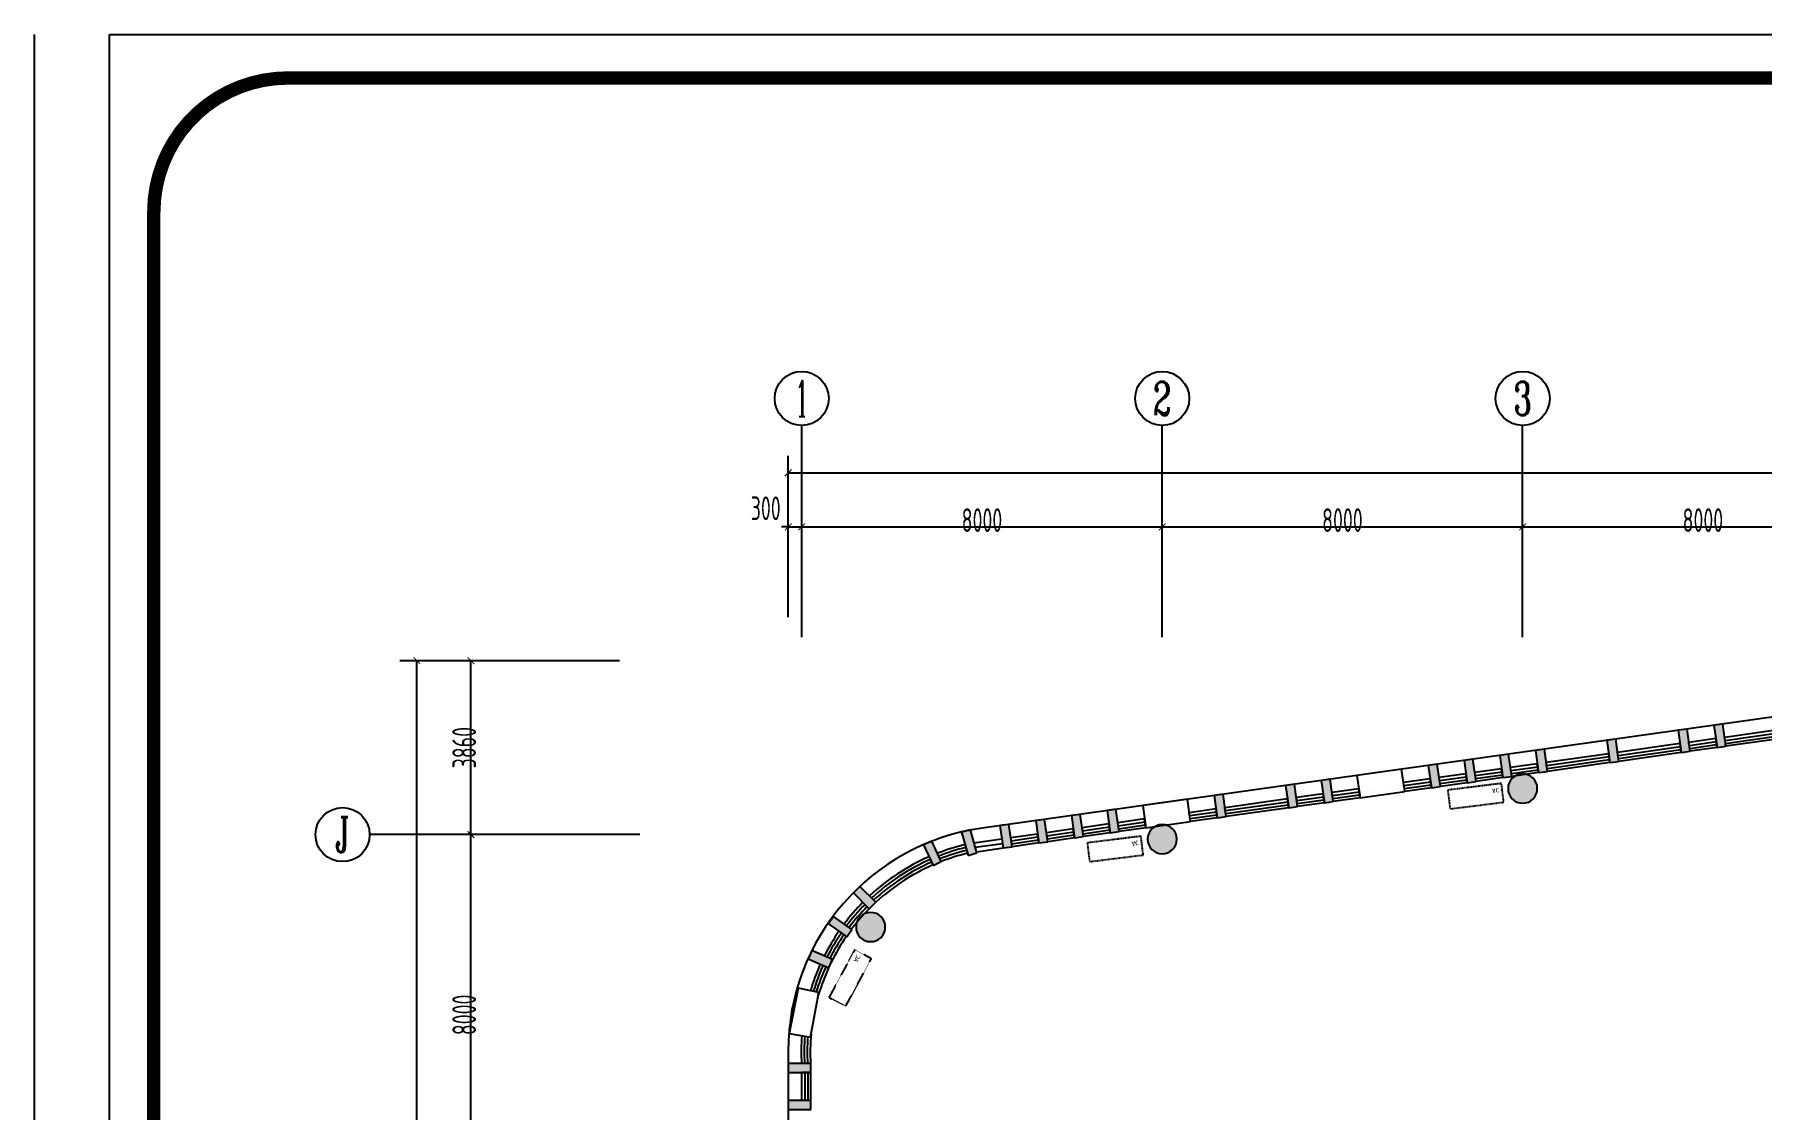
# Model space of a CAD drawing. Header units: inches. Extents: x 871252 to 1312932, y -88801 to 86720.
# Drawn here: x 1206975 to 1245302, y 58647 to 82506 of the extents above; entities that cross this region are included whole.
import ezdxf
from ezdxf.enums import TextEntityAlignment as Align

# ---------------------------------------------------------------- set-up
doc = ezdxf.new("R2010")
doc.units = ezdxf.units.IN
doc.header["$MEASUREMENT"] = 0
doc.linetypes.add('DASH', pattern=[0.35, 0.25, -0.1])
for name, color, linetype in [('AXIS', 3, 'Continuous'), ('AXIS_TEXT', 7, 'Continuous'), ('COLUMN', 6, 'Continuous'), ('CURTWALL', 4, 'Continuous'), ('PUB_HATCH', 8, 'Continuous'), ('STAIR', 6, 'Continuous'), ('WALL', 7, 'Continuous'), ('WINDOW', 3, 'Continuous'), ('外框', 7, 'Continuous'), ('空调', 205, 'Continuous')]:
    doc.layers.add(name, color=color, linetype=linetype)
doc.styles.add('_TCH_AXIS', font='COMPLEX', dxfattribs={"bigfont": 'GBCBIG'})
doc.styles.add('_TCH_DIM_T3', font='TSSDENG', dxfattribs={"width": 0.64, "bigfont": 'TSSDCHN'})
doc.styles.add('COMPLEX', font='stylu.ttf')
doc.styles.add('HZ-1', font='MingLiU.ttf', dxfattribs={"width": 0.8})
doc.dimstyles.new('_TCH_ARCH&&150', dxfattribs={"dimtxt": 525, "dimasz": 150, "dimexe": 375, "dimexo": 450, "dimgap": 150, "dimtad": 1, "dimdec": 0, "dimzin": 0, "dimdsep": 46, "dimtxsty": '_TCH_DIM_T3', "dimblk": 'ARCHTICK', "dimcen": 0.09, "dimclrt": 7, "dimazin": 2, "dimtfac": 1, "dimtdec": 0, "dimtix": 1, "dimtmove": 2, "dimatfit": 3, "dimfxl": 0, "dimtolj": 1, "dimtzin": 0, "dimarcsym": 0})

# ---------------------------------------------------------------- blocks, each defined once
blk = doc.blocks.new('vhjkghkghkl')
at = {"layer": '空调', "linetype": 'DASH', "ltscale": 0.3}
blk.add_lwpolyline([(134071, 540199), (134071, 539779), (132871, 539779), (132871, 540199), (134071, 540199)], close=True, dxfattribs=at)
at = {"layer": '空调', "linetype": 'DASH', "ltscale": 0.3, "style": 'HZ-1'}
blk.add_text('AC', height=100, dxfattribs=at).set_placement((133846, 539867))
blk = doc.blocks.new('_ArchTick')
at = {"color": 0, "linetype": 'ByBlock', "const_width": 0.15}
blk.add_lwpolyline([(-0.5, -0.5), (0.5, 0.5)], dxfattribs=at)
blk = doc.blocks.new('*D49')
at = {"layer": 'AXIS', "color": 0, "lineweight": -2, "transparency": 16777216}
for p, q in [((1223702, 69577), (1223702, 71953)), ((1224002, 69577), (1224002, 71953)), ((1223702, 71578), (1223552, 71578)), ((1223702, 71578), (1224002, 71578)), ((1224002, 71578), (1224152, 71578))]:
    blk.add_line(p, q, dxfattribs=at)
at = {"layer": 'Defpoints', "color": 0, "transparency": 16777216}
for p in [(1224002, 71578), (1223702, 69127), (1224002, 69127)]:
    blk.add_point(p, dxfattribs=at)
at = {"layer": 'AXIS', "color": 0, "lineweight": -2, "transparency": 16777216, "xscale": 150, "yscale": 150, "zscale": 150}
blk.add_blockref('_ArchTick', (1223702, 71578), dxfattribs=at)
at = {"layer": 'AXIS', "color": 0, "lineweight": -2, "transparency": 16777216, "xscale": 150, "yscale": 150, "zscale": 150, "rotation": 180}
blk.add_blockref('_ArchTick', (1224002, 71578), dxfattribs=at)
at = {"layer": 'AXIS', "color": 7, "transparency": 16777216, "insert": (1223203, 71991), "char_height": 525, "attachment_point": 5, "style": '_TCH_DIM_T3'}
blk.add_mtext('\\A1;300', dxfattribs=at)
blk = doc.blocks.new('*D50')
at = {"layer": 'AXIS', "color": 0, "lineweight": -2, "transparency": 16777216}
for p, q in [((1224002, 69577), (1224002, 71953)), ((1232002, 69577), (1232002, 71953)), ((1224002, 71578), (1232002, 71578))]:
    blk.add_line(p, q, dxfattribs=at)
at = {"layer": 'Defpoints', "color": 0, "transparency": 16777216}
for p in [(1232002, 71578), (1224002, 69127), (1232002, 69127)]:
    blk.add_point(p, dxfattribs=at)
at = {"layer": 'AXIS', "color": 0, "lineweight": -2, "transparency": 16777216, "xscale": 150, "yscale": 150, "zscale": 150, "rotation": 180}
blk.add_blockref('_ArchTick', (1224002, 71578), dxfattribs=at)
at = {"layer": 'AXIS', "color": 0, "lineweight": -2, "transparency": 16777216, "xscale": 150, "yscale": 150, "zscale": 150}
blk.add_blockref('_ArchTick', (1232002, 71578), dxfattribs=at)
at = {"layer": 'AXIS', "color": 7, "transparency": 16777216, "insert": (1228002, 71728), "char_height": 525, "attachment_point": 5, "style": '_TCH_DIM_T3'}
blk.add_mtext('\\A1;8000', dxfattribs=at)
blk = doc.blocks.new('*D51')
at = {"layer": 'AXIS', "color": 0, "lineweight": -2, "transparency": 16777216}
for p, q in [((1232002, 69577), (1232002, 71953)), ((1240002, 69577), (1240002, 71953)), ((1232002, 71578), (1240002, 71578))]:
    blk.add_line(p, q, dxfattribs=at)
at = {"layer": 'Defpoints', "color": 0, "transparency": 16777216}
for p in [(1240002, 71578), (1232002, 69127), (1240002, 69127)]:
    blk.add_point(p, dxfattribs=at)
at = {"layer": 'AXIS', "color": 0, "lineweight": -2, "transparency": 16777216, "xscale": 150, "yscale": 150, "zscale": 150, "rotation": 180}
blk.add_blockref('_ArchTick', (1232002, 71578), dxfattribs=at)
at = {"layer": 'AXIS', "color": 0, "lineweight": -2, "transparency": 16777216, "xscale": 150, "yscale": 150, "zscale": 150}
blk.add_blockref('_ArchTick', (1240002, 71578), dxfattribs=at)
at = {"layer": 'AXIS', "color": 7, "transparency": 16777216, "insert": (1236002, 71728), "char_height": 525, "attachment_point": 5, "style": '_TCH_DIM_T3'}
blk.add_mtext('\\A1;8000', dxfattribs=at)
blk = doc.blocks.new('*D52')
at = {"layer": 'AXIS', "color": 0, "lineweight": -2, "transparency": 16777216}
for p, q in [((1240002, 69577), (1240002, 71953)), ((1248002, 69577), (1248002, 71953)), ((1240002, 71578), (1248002, 71578))]:
    blk.add_line(p, q, dxfattribs=at)
at = {"layer": 'Defpoints', "color": 0, "transparency": 16777216}
for p in [(1248002, 71578), (1240002, 69127), (1248002, 69127)]:
    blk.add_point(p, dxfattribs=at)
at = {"layer": 'AXIS', "color": 0, "lineweight": -2, "transparency": 16777216, "xscale": 150, "yscale": 150, "zscale": 150, "rotation": 180}
blk.add_blockref('_ArchTick', (1240002, 71578), dxfattribs=at)
at = {"layer": 'AXIS', "color": 0, "lineweight": -2, "transparency": 16777216, "xscale": 150, "yscale": 150, "zscale": 150}
blk.add_blockref('_ArchTick', (1248002, 71578), dxfattribs=at)
at = {"layer": 'AXIS', "color": 7, "transparency": 16777216, "insert": (1244002, 71728), "char_height": 525, "attachment_point": 5, "style": '_TCH_DIM_T3'}
blk.add_mtext('\\A1;8000', dxfattribs=at)
blk = doc.blocks.new('*D58')
at = {"layer": 'AXIS', "color": 0, "lineweight": -2, "transparency": 16777216}
for p, q in [((1223702, 69577), (1223702, 73153)), ((1277302, 69577), (1277302, 73153)), ((1223702, 72778), (1277302, 72778))]:
    blk.add_line(p, q, dxfattribs=at)
at = {"layer": 'Defpoints', "color": 0, "transparency": 16777216}
for p in [(1277302, 72778), (1223702, 69127), (1277302, 69127)]:
    blk.add_point(p, dxfattribs=at)
at = {"layer": 'AXIS', "color": 0, "lineweight": -2, "transparency": 16777216, "xscale": 150, "yscale": 150, "zscale": 150, "rotation": 180}
blk.add_blockref('_ArchTick', (1223702, 72778), dxfattribs=at)
at = {"layer": 'AXIS', "color": 0, "lineweight": -2, "transparency": 16777216, "xscale": 150, "yscale": 150, "zscale": 150}
blk.add_blockref('_ArchTick', (1277302, 72778), dxfattribs=at)
at = {"layer": 'AXIS', "color": 7, "transparency": 16777216, "insert": (1250502, 72928), "char_height": 525, "attachment_point": 5, "style": '_TCH_DIM_T3'}
blk.add_mtext('\\A1;53600', dxfattribs=at)
blk = doc.blocks.new('*D64')
at = {"layer": 'AXIS', "color": 0, "lineweight": -2, "transparency": 16777216}
for p, q in [((1219961, 64747), (1216286, 64747)), ((1216661, 56747), (1216661, 64747)), ((1219961, 56747), (1216286, 56747))]:
    blk.add_line(p, q, dxfattribs=at)
at = {"layer": 'Defpoints', "color": 0, "transparency": 16777216}
for p in [(1216661, 64747), (1220411, 64747), (1220411, 56747)]:
    blk.add_point(p, dxfattribs=at)
at = {"layer": 'AXIS', "color": 0, "lineweight": -2, "transparency": 16777216, "xscale": 150, "yscale": 150, "zscale": 150}
for p, rotation in [((1216661, 64747), 90), ((1216661, 56747), 270)]:
    blk.add_blockref('_ArchTick', p, dxfattribs=dict(at, rotation=rotation))
at = {"layer": 'AXIS', "color": 7, "transparency": 16777216, "insert": (1216511, 60747), "char_height": 525, "attachment_point": 5, "rotation": 90, "style": '_TCH_DIM_T3'}
blk.add_mtext('\\A1;8000', dxfattribs=at)
blk = doc.blocks.new('*D65')
at = {"layer": 'AXIS', "color": 0, "lineweight": -2, "transparency": 16777216}
for p, q in [((1219961, 68608), (1216286, 68608)), ((1216661, 64747), (1216661, 68608)), ((1219961, 64747), (1216286, 64747))]:
    blk.add_line(p, q, dxfattribs=at)
at = {"layer": 'Defpoints', "color": 0, "transparency": 16777216}
for p in [(1216661, 68608), (1220411, 68608), (1220411, 64747)]:
    blk.add_point(p, dxfattribs=at)
at = {"layer": 'AXIS', "color": 0, "lineweight": -2, "transparency": 16777216, "xscale": 150, "yscale": 150, "zscale": 150}
for p, rotation in [((1216661, 68608), 90), ((1216661, 64747), 270)]:
    blk.add_blockref('_ArchTick', p, dxfattribs=dict(at, rotation=rotation))
at = {"layer": 'AXIS', "color": 7, "transparency": 16777216, "insert": (1216511, 66678), "char_height": 525, "attachment_point": 5, "rotation": 90, "style": '_TCH_DIM_T3'}
blk.add_mtext('\\A1;3860', dxfattribs=at)
blk = doc.blocks.new('*D66')
at = {"layer": 'AXIS', "color": 0, "lineweight": -2, "transparency": 16777216}
for p, q in [((1219961, 68608), (1215086, 68608)), ((1215461, 24447), (1215461, 68608)), ((1219961, 24447), (1215086, 24447))]:
    blk.add_line(p, q, dxfattribs=at)
at = {"layer": 'Defpoints', "color": 0, "transparency": 16777216}
for p in [(1215461, 68608), (1220411, 68608), (1220411, 24447)]:
    blk.add_point(p, dxfattribs=at)
at = {"layer": 'AXIS', "color": 0, "lineweight": -2, "transparency": 16777216, "xscale": 150, "yscale": 150, "zscale": 150}
for p, rotation in [((1215461, 68608), 90), ((1215461, 24447), 270)]:
    blk.add_blockref('_ArchTick', p, dxfattribs=dict(at, rotation=rotation))
at = {"layer": 'AXIS', "color": 7, "transparency": 16777216, "insert": (1215311, 46528), "char_height": 525, "attachment_point": 5, "rotation": 90, "style": '_TCH_DIM_T3'}
blk.add_mtext('\\A1;44160', dxfattribs=at)
blk = doc.blocks.new('$TCHSYS$WIN2D')
for p, q in [((-0.5, 0.5), (0.5, 0.5)), ((-0.5, 0.5), (-0.5, -0.5)), ((0.5, 0.5), (0.5, -0.5)), ((0.5, 0.167), (-0.5, 0.167)), ((0.5, -0.167), (-0.5, -0.167)), ((-0.5, -0.5), (0.5, -0.5))]:
    blk.add_line(p, q)
blk = doc.blocks.new('_AXISO')
blk.add_circle((0, 0), 0.5)
at = {"layer": 'AXIS_TEXT', "style": 'COMPLEX', "width": 1.041667}
blk.add_attdef('A', text='', height=0.56, dxfattribs=at).set_placement((-0.25, -0.28), (0.25, -0.28), align=Align.FIT)

msp = doc.modelspace()

# ---------------------------------------------------------------- hatches: boundary and pattern name
at = {"layer": 'PUB_HATCH'}
for points in [[(1243721.8, 66596.3), (1243652.2, 67091.5), (1243454.2, 67063.6), (1243523.8, 66568.5)], [(1244514, 66707.7), (1244444.4, 67202.8), (1244246.4, 67175), (1244316, 66679.8)], [(1242137.4, 66373.7), (1242067.8, 66868.8), (1241869.8, 66841), (1241939.3, 66345.8)], [(1238176.3, 65817), (1238106.7, 66312.1), (1237908.7, 66284.3), (1237978.3, 65789.1)], [(1238968.5, 65928.3), (1238898.9, 66423.4), (1238700.9, 66395.6), (1238770.5, 65900.5)], [(1239760.7, 66039.6), (1239691.2, 66534.8), (1239493.1, 66506.9), (1239562.7, 66011.8)], [(1240553, 66151), (1240483.4, 66646.1), (1240285.3, 66618.3), (1240354.9, 66123.1)], [(1235799.7, 65482.9), (1235730.1, 65978.1), (1235532, 65950.2), (1235601.6, 65455.1)], [(1240327.2, 65770.6, 1), (1239677.2, 65770.6, 1)], [(1233423, 65148.9), (1233353.4, 65644.1), (1233155.4, 65616.2), (1233225, 65121.1)], [(1235007.5, 65371.6), (1234937.9, 65866.7), (1234739.8, 65838.9), (1234809.4, 65343.8)], [(1230254.4, 64702.3), (1230184.8, 65197.4), (1229986.7, 65169.6), (1230056.3, 64674.4)], [(1231046.4, 64814.9), (1230976.8, 65310.1), (1230778.7, 65282.2), (1230848.3, 64787.1)], [(1227885.4, 64340), (1227744.5, 64855.1), (1227551.6, 64802.4), (1227692.5, 64287.2)], [(1228669.9, 64479.6), (1228600.3, 64974.7), (1228402.3, 64946.9), (1228471.9, 64451.8)], [(1229462.1, 64590.9), (1229392.6, 65086.1), (1229194.5, 65058.2), (1229264.1, 64563.1)], [(1232327.2, 64646.3, 1), (1231677.2, 64646.3, 1)], [(1226704.2, 64523.1), (1226917.8, 64064.7), (1227099.1, 64149.2), (1226887.1, 64604)], [(1225148.5, 63454.6), (1225501.2, 63103.9), (1225643.5, 63245.6), (1225292.7, 63599.7)], [(1224592.8, 62764.7), (1225001.2, 62480.6), (1225116.6, 62644.9), (1224709.7, 62932.7)], [(1225857.4, 62696.7, 1), (1225207.4, 62696.7, 1)], [(1224144.6, 61987.5), (1224600.5, 61788.7), (1224681.7, 61972.3), (1224226.3, 62175.1)], [(1223702.7, 59466.7), (1224202.7, 59466.7), (1224202.7, 59666.7), (1223702.7, 59666.7)], [(1223702.2, 58647.4), (1224202.2, 58647.4), (1224202.2, 58847.4), (1223702.2, 58847.4)]]:
    msp.add_hatch(color=256, dxfattribs=at).paths.add_polyline_path(points)

# ---------------------------------------------------------------- linework, layer by layer
at = {"layer": 'AXIS'}
for p, q in [((1224002.2, 69127.2), (1224002.2, 73828.4)), ((1232002.2, 69127.2), (1232002.2, 73828.4)), ((1240002.2, 69127.2), (1240002.2, 73828.4)), ((1220411.4, 64747.4), (1214411.4, 64747.4))]:
    msp.add_line(p, q, dxfattribs=at)
at = {"layer": 'COLUMN'}
for p, q in [((1243652.2, 67091.5), (1243454.2, 67063.6)), ((1243721.8, 66596.3), (1243652.2, 67091.5)), ((1244444.4, 67202.8), (1244246.4, 67175)), ((1244246.4, 67175), (1244316, 66679.8)), ((1244514, 66707.7), (1244444.4, 67202.8)), ((1242067.8, 66868.8), (1241869.8, 66841)), ((1241869.8, 66841), (1241939.3, 66345.8)), ((1242137.4, 66373.7), (1242067.8, 66868.8)), ((1243454.2, 67063.6), (1243523.8, 66568.5)), ((1244316, 66679.8), (1244514, 66707.7)), ((1238106.7, 66312.1), (1237908.7, 66284.3)), ((1238176.3, 65817), (1238106.7, 66312.1)), ((1238898.9, 66423.4), (1238700.9, 66395.6)), ((1238700.9, 66395.6), (1238770.5, 65900.5)), ((1238968.5, 65928.3), (1238898.9, 66423.4)), ((1239691.2, 66534.8), (1239493.1, 66506.9)), ((1239493.1, 66506.9), (1239562.7, 66011.8)), ((1239760.7, 66039.6), (1239691.2, 66534.8)), ((1240483.4, 66646.1), (1240285.3, 66618.3)), ((1240285.3, 66618.3), (1240354.9, 66123.1)), ((1240553, 66151), (1240483.4, 66646.1)), ((1241939.3, 66345.8), (1242137.4, 66373.7)), ((1243523.8, 66568.5), (1243721.8, 66596.3)), ((1235730.1, 65978.1), (1235532, 65950.2)), ((1235532, 65950.2), (1235601.6, 65455.1)), ((1235799.7, 65482.9), (1235730.1, 65978.1)), ((1237314.5, 66200.8), (1236324.3, 66061.6)), ((1236324.3, 66061.6), (1236393.8, 65566.5)), ((1237384.1, 65705.6), (1237314.5, 66200.8)), ((1237908.7, 66284.3), (1237978.3, 65789.1)), ((1238770.5, 65900.5), (1238968.5, 65928.3)), ((1239562.7, 66011.8), (1239760.7, 66039.6)), ((1240354.9, 66123.1), (1240553, 66151)), ((1233353.4, 65644.1), (1233155.4, 65616.2)), ((1233155.4, 65616.2), (1233225, 65121.1)), ((1233423, 65148.9), (1233353.4, 65644.1)), ((1234937.9, 65866.7), (1234739.8, 65838.9)), ((1234739.8, 65838.9), (1234809.4, 65343.8)), ((1235007.5, 65371.6), (1234937.9, 65866.7)), ((1236393.8, 65566.5), (1237384.1, 65705.6)), ((1237978.3, 65789.1), (1238176.3, 65817)), ((1230184.8, 65197.4), (1229986.7, 65169.6)), ((1229986.7, 65169.6), (1230056.3, 64674.4)), ((1230254.4, 64702.3), (1230184.8, 65197.4)), ((1230976.8, 65310.1), (1230778.7, 65282.2)), ((1230778.7, 65282.2), (1230848.3, 64787.1)), ((1231046.4, 64814.9), (1230976.8, 65310.1)), ((1232561.2, 65532.7), (1231571, 65393.6)), ((1231571, 65393.6), (1231640.5, 64898.4)), ((1232630.8, 65037.6), (1232561.2, 65532.7)), ((1234809.4, 65343.8), (1235007.5, 65371.6)), ((1235601.6, 65455.1), (1235799.7, 65482.9)), ((1227744.5, 64855.1), (1227551.6, 64802.4)), ((1227551.6, 64802.4), (1227692.5, 64287.2)), ((1227885.4, 64340), (1227744.5, 64855.1)), ((1228600.3, 64974.7), (1228402.3, 64946.9)), ((1228402.3, 64946.9), (1228471.9, 64451.8)), ((1228669.9, 64479.6), (1228600.3, 64974.7)), ((1229392.6, 65086.1), (1229194.5, 65058.2)), ((1229194.5, 65058.2), (1229264.1, 64563.1)), ((1229462.1, 64590.9), (1229392.6, 65086.1)), ((1230848.3, 64787.1), (1231046.4, 64814.9)), ((1231640.5, 64898.4), (1232630.8, 65037.6)), ((1233225, 65121.1), (1233423, 65148.9)), ((1226887.1, 64604), (1226704.2, 64523.1)), ((1226704.2, 64523.1), (1226917.8, 64064.7)), ((1227099.1, 64149.2), (1226887.1, 64604)), ((1228471.9, 64451.8), (1228669.9, 64479.6)), ((1229264.1, 64563.1), (1229462.1, 64590.9)), ((1230056.3, 64674.4), (1230254.4, 64702.3)), ((1226917.8, 64064.7), (1227099.1, 64149.2)), ((1227692.5, 64287.2), (1227885.4, 64340)), ((1225292.7, 63599.7), (1225148.5, 63454.6)), ((1225148.5, 63454.6), (1225501.2, 63103.9)), ((1225643.5, 63245.6), (1225292.7, 63599.7)), ((1225501.2, 63103.9), (1225643.5, 63245.6)), ((1224709.7, 62932.7), (1224592.8, 62764.7)), ((1225116.6, 62644.9), (1224709.7, 62932.7)), ((1224592.8, 62764.7), (1225001.2, 62480.6)), ((1225001.2, 62480.6), (1225116.6, 62644.9)), ((1224226.3, 62175.1), (1224144.6, 61987.5)), ((1224681.7, 61972.3), (1224226.3, 62175.1)), ((1224144.6, 61987.5), (1224600.5, 61788.7)), ((1224600.5, 61788.7), (1224681.7, 61972.3)), ((1223923.7, 61340.5), (1223726.4, 60333.9)), ((1224385.3, 61242.4), (1223923.7, 61340.5)), ((1224197.1, 60253.9), (1224385.3, 61242.4)), ((1223726.4, 60333.9), (1224197.1, 60253.9)), ((1224202.7, 59666.7), (1223702.7, 59666.7)), ((1223702.7, 59666.7), (1223702.7, 59466.7)), ((1223702.7, 59466.7), (1224202.7, 59466.7)), ((1224202.7, 59466.7), (1224202.7, 59666.7)), ((1224202.2, 58847.4), (1223702.2, 58847.4)), ((1223702.2, 58847.4), (1223702.2, 58647.4)), ((1223702.2, 58647.4), (1224202.2, 58647.4)), ((1224202.2, 58647.4), (1224202.2, 58847.4))]:
    msp.add_line(p, q, dxfattribs=at)
for centre, start, end in [((1240002.2, 65770.6), 0, 180), ((1240002.2, 65770.6), 180, 0), ((1232002.2, 64646.3), 0, 180), ((1232002.2, 64646.3), 180, 0), ((1225532.4, 62696.7), 0, 180), ((1225532.4, 62696.7), 180, 0)]:
    msp.add_arc(centre, 325, start, end, dxfattribs=at)
at = {"layer": 'CURTWALL'}
for p, q in [((1236677.3, 65707.3), (1236677.3, 65707.3)), ((1236974.2, 65749), (1236974.2, 65749)), ((1237271.2, 65790.7), (1237271.2, 65790.7)), ((1231725.7, 65011.4), (1231725.7, 65011.4)), ((1232121.8, 65067), (1232121.8, 65067)), ((1232517.9, 65122.7), (1232517.9, 65122.7)), ((1227824.5, 64562.7), (1228444, 64650.4)), ((1227851.1, 64465.5), (1228457.9, 64551.4)), ((1227877.7, 64368.3), (1228471.8, 64452.4))]:
    msp.add_line(p, q, dxfattribs=at)
for radius, start, end in [(4744.6, 103.51023, 111.28592), (4677.9, 103.48469, 111.23309), (4611.2, 103.45842, 111.17872), (4744.6, 113.70361, 132.92808), (4677.9, 113.6853, 132.90244), (4544.6, 113.64706, 134.11493), (4611.2, 113.66646, 132.87605), (4544.6, 103.43137, 111.12275), (4744.6, 135.37161, 143.02233), (4677.9, 135.37455, 142.99794), (4611.2, 135.37759, 142.97284), (4544.6, 135.38071, 142.947), (4744.6, 145.4669, 153.18219), (4677.9, 145.47111, 153.14201), (4611.2, 145.47544, 153.10066), (4544.6, 145.4799, 153.88494), (4744.6, 155.62683, 163.20307), (4677.9, 155.61528, 163.13456), (4611.2, 155.60339, 163.06405), (4544.6, 155.59116, 163.58612), (4744.6, 175.47454, 182.96368), (4677.9, 175.54761, 183.00596), (4611.2, 175.6228, 183.04946), (4544.6, 174.85908, 183.09423)]:
    msp.add_arc((1228735.8, 59912), radius, start, end, dxfattribs=at)
at = {"layer": 'STAIR'}
for p, q in [((1247932.2, 67693), (1228006.3, 64892.6)), ((1223702.2, 59941.2), (1223702.2, 49047.4))]:
    msp.add_line(p, q, dxfattribs=at)
msp.add_arc((1228702.2, 59941.2), 5000, 98, 180, dxfattribs=at)
at = {"layer": 'WALL'}
for p, q in [((1236393.8, 65566.5), (1236394, 65565.1)), ((1234809.4, 65343.8), (1234809.6, 65342.5)), ((1234917.7, 65359), (1234917.9, 65357.7)), ((1234917.9, 65357.7), (1235007.6, 65370.3)), ((1235007.6, 65370.3), (1235007.5, 65371.6)), ((1235601.6, 65455.1), (1235601.8, 65453.8)), ((1235601.8, 65453.8), (1235611.1, 65455.1)), ((1235611.1, 65455.1), (1235610.9, 65456.4)), ((1235700.6, 65469), (1235700.8, 65467.7)), ((1235700.8, 65467.7), (1235799.9, 65481.6)), ((1235799.9, 65481.6), (1235799.7, 65482.9)), ((1230848.3, 64787.1), (1230848.5, 64785.8)), ((1230947.4, 64801), (1230947.5, 64799.7)), ((1230947.5, 64799.7), (1231046.6, 64813.6)), ((1231046.6, 64813.6), (1231046.4, 64814.9)), ((1231640.5, 64898.4), (1231640.7, 64897.1)), ((1232531.8, 65023.7), (1232532, 65022.4)), ((1232532, 65022.4), (1232631, 65036.3)), ((1232631, 65036.3), (1232630.8, 65037.6)), ((1233225, 65121.1), (1233225.2, 65119.8)), ((1233324, 65135), (1233324.2, 65133.7)), ((1233324.2, 65133.7), (1233423.2, 65147.6)), ((1233423.2, 65147.6), (1233423, 65148.9))]:
    msp.add_line(p, q, dxfattribs=at)
at = {"layer": '外框', "lineweight": -2}
for p, q in [((1206975.5, 11191.6), (1206975.5, 82505.6)), ((1208641.9, 82505.6), (1310526.5, 82505.6)), ((1208641.9, 11109.7), (1208641.9, 82505.6))]:
    msp.add_line(p, q, dxfattribs=at)
at = {"layer": '外框', "lineweight": -2, "const_width": 297.8}
msp.add_lwpolyline([(1212600.3, 12049.4), (1306416.7, 12049.4, 0.4142136), (1309395, 15027.7), (1309395, 78562.6, 0.4142136), (1306416.7, 81540.9), (1212600.3, 81540.9, 0.4142136), (1209622, 78562.6), (1209622, 15027.7, 0.4142136)], format="xyb", close=True, dxfattribs=at)

# ---------------------------------------------------------------- block references
at = {"layer": 'AXIS'}
ref = msp.add_blockref('_AXISO', (1224002.2, 74428.4), dxfattribs=dict(at, xscale=1200, yscale=1200, zscale=1200))
ref.add_attrib('A', '1', dxfattribs={"layer": 'AXIS_TEXT', "height": 794.6, "style": '_TCH_AXIS', "width": 0.8}).set_placement((1223866, 74031.1), (1224138.4, 74031.1), align=Align.FIT)
ref = msp.add_blockref('_AXISO', (1232002.2, 74428.4), dxfattribs=dict(at, xscale=1200, yscale=1200, zscale=1200))
ref.add_attrib('A', '2', dxfattribs={"layer": 'AXIS_TEXT', "height": 741.2, "style": '_TCH_AXIS', "width": 0.8}).set_placement((1231804.5, 74057.8), (1232199.8, 74057.8), align=Align.FIT)
ref = msp.add_blockref('_AXISO', (1240002.2, 74428.4), dxfattribs=dict(at, xscale=1200, yscale=1200, zscale=1200))
ref.add_attrib('A', '3', dxfattribs={"layer": 'AXIS_TEXT', "height": 741.2, "style": '_TCH_AXIS', "width": 0.8}).set_placement((1239804.5, 74057.8), (1240199.8, 74057.8), align=Align.FIT)
ref = msp.add_blockref('_AXISO', (1213811.4, 64747.4), dxfattribs=dict(at, xscale=1200, yscale=1200, zscale=1200))
ref.add_attrib('A', 'J', dxfattribs={"layer": 'AXIS_TEXT', "height": 774.7, "style": '_TCH_AXIS', "width": 0.8}).set_placement((1213649.1, 64360), (1213973.7, 64360), align=Align.FIT)
at = {"layer": 'WINDOW'}
for p, xscale, yscale, zscale, rotation in [((1245193.3, 66904.1), 1399.999999999962, 200, 1400, 187.999999977215), ((1242816.7, 66570.1), 1399.999999999962, 200, 1400, 187.999999977215), ((1244005, 66737.1), 600.0000000001153, 200, 600, 187.9999999772132), ((1240043.9, 66180.4), 600.0000000001153, 200, 600, 187.9999999772132), ((1241232.2, 66347.4), 1399.999999999978, 200, 1400, 187.9999999772197), ((1237667.3, 65846.4), 600.0000000001153, 200, 600, 187.9999999772132), ((1238459.5, 65957.7), 600.0000000001153, 200, 600, 187.9999999772132), ((1239251.7, 66069.1), 600.0000000001153, 200, 600, 187.9999999772132), ((1234102.5, 65344.1), 1399.999999999962, 200, 1400, 187.999999977215), ((1235290.8, 65511.1), 600.000000000099, 200, 600, 187.9999999772023), ((1236083, 65622.4), 600.0000000001153, 200, 600, 187.9999999772132), ((1232914.2, 65177.1), 600.000000000099, 200, 600, 187.9999999772023), ((1229745.3, 64731.7), 600.0000000001153, 200, 600, 187.9999999772132), ((1230537.5, 64843.1), 600.000000000099, 200, 600, 187.9999999772023), ((1231329.7, 64954.4), 600.0000000001153, 200, 600, 187.9999999772132), ((1228953.1, 64620.4), 600.0000000001153, 200, 600, 187.9999999772132), ((1224102.2, 59157.4), 620, -200, 620, 89.9999999998494)]:
    msp.add_blockref('$TCHSYS$WIN2D', p, dxfattribs=dict(at, xscale=xscale, yscale=yscale, zscale=zscale, rotation=rotation))
at = {"layer": '空调', "xscale": -1}
for p, rotation in [((1040081.6, 585072.5), 187.065594351289), ((1032081.8, 583900.7), 187.065594351289), ((686361.7, 200083.2), 241.6963595535297)]:
    msp.add_blockref('vhjkghkghkl', p, dxfattribs=dict(at, rotation=rotation))

# ---------------------------------------------------------------- dimensions: what is measured, and where the dimension line sits
at = {"layer": 'AXIS'}
for p1, p2, distance, picture, middle in [((1223702.2, 69127.2), (1277302.2, 69127.2), 3651.2, '*D58', (1250502.2, 72928.4)), ((1224002.2, 69127.2), (1232002.2, 69127.2), 2451.2, '*D50', (1228002.2, 71728.4)), ((1232002.2, 69127.2), (1240002.2, 69127.2), 2451.2, '*D51', (1236002.2, 71728.4)), ((1240002.2, 69127.2), (1248002.2, 69127.2), 2451.2, '*D52', (1244002.2, 71728.4)), ((1220411.4, 24447.4), (1220411.4, 68607.8), 4950, '*D66', (1215311.4, 46527.6)), ((1220411.4, 64747.4), (1220411.4, 68607.8), 3750, '*D65', (1216511.4, 66677.6)), ((1220411.4, 56747.4), (1220411.4, 64747.4), 3750, '*D64', (1216511.4, 60747.4))]:
    dim = msp.add_aligned_dim(p1=p1, p2=p2, distance=distance, dimstyle='_TCH_ARCH&&150', dxfattribs=at)
    dim.commit()
    dim.dimension.update_dxf_attribs({"geometry": picture, "text_midpoint": middle})
dim = msp.add_linear_dim(base=(1224002.2, 71578.4), p1=(1223702.2, 69127.2), p2=(1224002.2, 69127.2), angle=0, dimstyle='_TCH_ARCH&&150', dxfattribs=at)
dim.commit()
dim.dimension.update_dxf_attribs({"geometry": '*D49', "text_midpoint": (1223203.3, 71990.9), "dimtype": 161})

doc.saveas('drawing.dxf')
